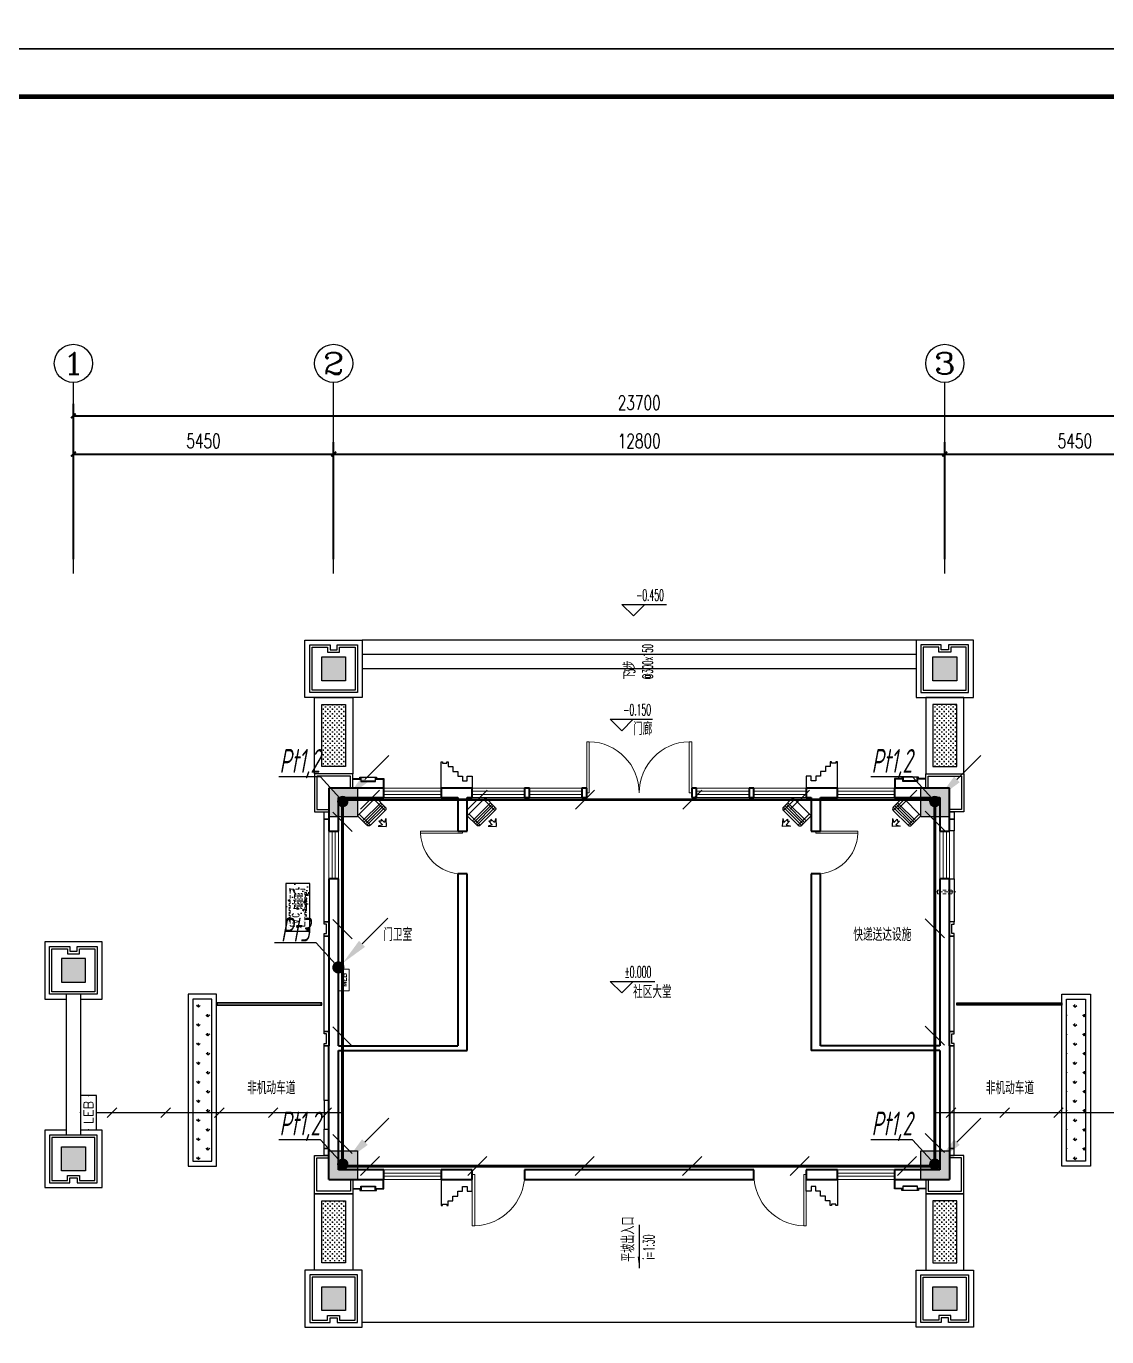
# Model space of a CAD drawing. Extents: x 621174 to 1725648, y -986053 to 860327.
# Drawn here: x 713422 to 736054, y -971042 to -943578 of the extents above; entities that cross this region are included whole.
import ezdxf
from ezdxf.enums import TextEntityAlignment as Align

# ---------------------------------------------------------------- set-up
doc = ezdxf.new("R2010")
doc.units = 0
doc.header["$LTSCALE"] = 1000
doc.header["$MEASUREMENT"] = 0
for name, pattern in [('CENTER2', [1.125, 0.75, -0.125, 0.125, -0.125]), ('DASH', [0.35, 0.25, -0.1]), ('HIDDEN', [0.375, 0.25, -0.125])]:
    doc.linetypes.add(name, pattern=pattern)
doc.layers.get('Defpoints').update_dxf_attribs({"color": 8})
for name, color, linetype in [('0-看线', 8, 'Continuous'), ('A-AC', 8, 'Continuous'), ('A-EQPM-MECH', 8, 'Continuous'), ('AXIS', 8, 'Continuous'), ('AXIS_TEXT', 8, 'Continuous'), ('C-AXIS(轴号)', 8, 'Continuous'), ('C-AXIS-T(字)', 8, 'Continuous'), ('COLUMN', 8, 'Continuous'), ('DIM-照明', 3, 'Continuous'), ('DIM_ELEV', 8, 'Continuous'), ('DIM_SYMB', 8, 'Continuous'), ('EQUIP-照明', 3, 'Continuous'), ('LWIRE', 4, 'Continuous'), ('PUB-HATCH', 8, 'Continuous'), ('PUB_TEXT', 8, 'Continuous'), ('SHTLN', 4, 'Continuous'), ('WIRE-接地', 2, 'Continuous'), ('一体板', 8, 'Continuous'), ('图框', 140, 'Continuous'), ('外包石材', 8, 'Continuous'), ('立面线', 8, 'Continuous'), ('立面线条', 8, 'Continuous'), ('花池', 8, 'Continuous'), ('金属', 8, 'Continuous')]:
    doc.layers.add(name, color=color, linetype=linetype)
for name, color, linetype, lineweight in [('EQUIP-消防', 3, 'Continuous', 18), ('PUB_HATCH', 8, 'Continuous', 9), ('WALL', 8, 'Continuous', 40), ('WINDOW', 8, 'Continuous', 15), ('平面-空调室内机', 8, 'Continuous', 9), ('平面-空调预留孔', 8, 'Continuous', 15)]:
    doc.layers.add(name, color=color, linetype=linetype, lineweight=lineweight)
doc.styles.add('_TCH_AXIS', font='COMPLEX', dxfattribs={"bigfont": 'GBCBIG'})
doc.styles.add('_TCH_DIM', font='SIMPLEX.shx', dxfattribs={"width": 0.7, "bigfont": 'GBCBIG.shx'})
doc.styles.add('_TCH_DIM_T3', font='SIMPLEX', dxfattribs={"width": 0.705882, "bigfont": 'GBCBIG'})
doc.styles.add('_TEL_DIM', font='SIMPLEX', dxfattribs={"width": 0.8, "height": 3.5, "bigfont": 'HZTXT'})
doc.styles.add('COMPLEX', font='COMPLEX')
doc.styles.add('HZTXT', font='gbeitc.shx', dxfattribs={"width": 0.8, "height": 400, "bigfont": 'hztxt.shx'})
doc.styles.get("Standard").update_dxf_attribs({"font": 'gbenor.shx', "bigfont": 'gbcbig.shx'})
doc.dimstyles.new('_TCH_ARCH&&100', dxfattribs={"dimtxt": 297.5, "dimasz": 100, "dimexe": 250, "dimexo": 300, "dimgap": 126.25, "dimtad": 1, "dimdec": 0, "dimzin": 0, "dimdsep": 46, "dimtxsty": '_TCH_DIM_T3', "dimblk": 'ARCHTICK', "dimcen": 0.09, "dimclrt": 7, "dimazin": 2, "dimtfac": 1, "dimtdec": 0, "dimtix": 1, "dimtmove": 2, "dimatfit": 3, "dimfxl": 1, "dimtolj": 1, "dimtzin": 0, "dimarcsym": 0})
pattern_1 = [(360, (1523877.63, 1041852.47), (47.625, 47.625), [23.8125, -71.4375]), (90, (1523889.537, 1041840.56), (-47.625, 47.625), [23.8125, -71.4375])]
pattern_2 = [(90.000001, (195579.98, 2137613.55), (-199.559095, 199.559095), [52.91613, -346.20203]), (45, (195579.98, 2137613.55), (-199.55923, 199.55923), [52.91613, -229.30323]), (135, (195579.98, 2137613.55), (-199.55923, -199.55923), [52.91613, -229.30323])]
pattern_3 = [(360, (1523877.63, 1031452.79), (47.625, 47.625), [23.8125, -71.4375]), (90, (1523889.537, 1031440.885), (-47.625, 47.625), [23.8125, -71.4375])]

# ---------------------------------------------------------------- blocks, each defined once
blk = doc.blocks.new('QER5Y5WE3')
for p, q in [((-194, 188), (-1, 388)), ((72, 389), (-156, 153)), ((292, -73), (-90, 296)), ((321, -43), (-61, 326)), ((360, -17), (-29, 359)), ((389, 14), (0, 389)), ((72, 389), (387, 86)), ((236, 408), (404, 419)), ((326, 383), (236, 408)), ((326, 383), (253, 308)), ((297, 307), (253, 308)), ((299, 264), (297, 307)), ((372, 340), (299, 264)), ((399, 251), (372, 340)), ((399, 251), (404, 419)), ((194, -188), (-194, 188)), ((387, 86), (159, -151)), ((388, 13), (194, -188))]:
    blk.add_line(p, q)
for centre, start, end in [((36, 352), 46.0154, 136.0154), ((351, 49), 316.0154, 46.0154)]:
    blk.add_arc(centre, 51.3, start, end)
blk = doc.blocks.new('dongkong')
at = {"layer": '平面-空调预留孔', "linetype": 'HIDDEN', "ltscale": 0.3}
for p, q in [((-603836, 210821), (-603836, 210511)), ((-603836, 210821), (-603756, 210821)), ((-603796, 210900), (-603796, 210431)), ((-603756, 210821), (-603756, 210511))]:
    blk.add_line(p, q, dxfattribs=at)
blk.add_lwpolyline([(-603756, 210511), (-603836, 210511)], dxfattribs=at)
blk = doc.blocks.new('gsergvr')
at = {"layer": '平面-空调预留孔', "linetype": 'DASH', "ltscale": 0.3}
for p, q in [((34075, 17176), (34075, 17166)), ((34085, 17156), (34438, 17156)), ((34448, 17166), (34448, 17176))]:
    blk.add_line(p, q, dxfattribs=at)
blk.add_lwpolyline([(34729, 17176), (33989, 17176, -0.414214), (33969, 17196), (33969, 17466, -0.414214), (33989, 17486), (34729, 17486, -0.414214), (34749, 17466), (34749, 17196, -0.414214)], format="xyb", close=True, dxfattribs=at)
for points in [[(34679, 17515), (34260, 17515), (34260, 17500), (34679, 17500)], [(34658, 17428), (34343, 17428), (34343, 17399), (34658, 17399)], [(34658, 17362), (34343, 17362), (34343, 17333), (34658, 17333)], [(34658, 17296), (34343, 17296), (34343, 17267), (34658, 17267)]]:
    blk.add_lwpolyline(points, close=True, dxfattribs=at)
for centre, start, end in [((34085, 17166), 180, 270), ((34438, 17166), 270, 0)]:
    blk.add_arc(centre, 10, start, end, dxfattribs=at)
at = {"layer": '平面-空调预留孔', "linetype": 'DASH', "ltscale": 0.3, "style": '_TCH_DIM', "width": 0.705882}
blk.add_text('A.C', height=146.9, dxfattribs=at).set_placement((34028, 17216))
blk = doc.blocks.new('_FZH')
blk.add_lwpolyline([(-0.5, -0.5), (0.5, -0.5), (0.5, 0.5), (-0.5, 0.5)], close=True)
at = {"layer": 'PUB_HATCH'}
blk.add_solid([(-0.5, -0.5), (0.5, -0.5), (-0.5, 0.5), (0.5, 0.5)], dxfattribs=at)
blk = doc.blocks.new('12412341231')
at = {"layer": 'COLUMN'}
for p, xscale, yscale, zscale in [((250, 13450), -500, 500.0000000000001, 500), ((13050, 13450), -500, 500.0000000000001, 500), ((450, 10650), -600, 600, 600), ((450, 10650), -600, 600, 600), ((12850, 10650), -600, 600, 600), ((12850, 10649), -600, 600, 600), ((450, 3050), -600, 600, 600), ((450, 3050), -600, 600, 600), ((12850, 3050), -600, 600, 600), ((12850, 3050), -600, 600, 600), ((18500, 3180), 500, 500, 500), ((250, 250), -500, 500.0000000000001, 500), ((13050, 250), -500, 500.0000000000001, 500)]:
    blk.add_blockref('_FZH', p, dxfattribs=dict(at, xscale=xscale, yscale=yscale, zscale=zscale))
for p, xscale, yscale, zscale, rotation in [((-5200, 7130), 499.9999999999997, 499.9999999999997, 499.9999999999997, 179.9999999999997), ((18500, 7130), -500.0000000000009, 500.0000000000008, 500, 180), ((-5200, 3180), -500.0000000000002, 500.0000000000005, 500, 359.9999999999998)]:
    blk.add_blockref('_FZH', p, dxfattribs=dict(at, xscale=xscale, yscale=yscale, zscale=zscale, rotation=rotation))
blk = doc.blocks.new('_ArchTick')
at = {"color": 0, "linetype": 'ByBlock', "const_width": 0.4}
blk.add_lwpolyline([(-0.5, -0.5), (0.5, 0.5)], dxfattribs=at)
blk = doc.blocks.new('*D17')
at = {"layer": 'AXIS', "color": 0, "lineweight": -2, "transparency": 16777216}
for p, q in [((1661158, 1161028), (1661158, 1164278)), ((1684858, 1161028), (1684858, 1164278)), ((1661158, 1164028), (1684858, 1164028))]:
    blk.add_line(p, q, dxfattribs=at)
at = {"layer": 'Defpoints', "color": 0, "transparency": 16777216}
for p in [(1684858, 1164028), (1661158, 1160728), (1684858, 1160728)]:
    blk.add_point(p, dxfattribs=at)
at = {"layer": 'AXIS', "color": 0, "lineweight": -2, "transparency": 16777216, "xscale": 100, "yscale": 100, "zscale": 100, "rotation": 180}
blk.add_blockref('_ArchTick', (1661158, 1164028), dxfattribs=at)
at = {"layer": 'AXIS', "color": 0, "lineweight": -2, "transparency": 16777216, "xscale": 100, "yscale": 100, "zscale": 100}
blk.add_blockref('_ArchTick', (1684858, 1164028), dxfattribs=at)
at = {"layer": 'AXIS', "color": 7, "transparency": 16777216, "insert": (1673008, 1164303), "char_height": 297.5, "attachment_point": 5, "style": '_TCH_DIM_T3'}
blk.add_mtext('\\A1;23700', dxfattribs=at)
blk = doc.blocks.new('*D16')
at = {"layer": 'AXIS', "color": 0, "lineweight": -2, "transparency": 16777216}
for p, q in [((1679408, 1161028), (1679408, 1163478)), ((1684858, 1161028), (1684858, 1163478)), ((1679408, 1163228), (1684858, 1163228))]:
    blk.add_line(p, q, dxfattribs=at)
at = {"layer": 'Defpoints', "color": 0, "transparency": 16777216}
for p in [(1684858, 1163228), (1679408, 1160728), (1684858, 1160728)]:
    blk.add_point(p, dxfattribs=at)
at = {"layer": 'AXIS', "color": 0, "lineweight": -2, "transparency": 16777216, "xscale": 100, "yscale": 100, "zscale": 100, "rotation": 180}
blk.add_blockref('_ArchTick', (1679408, 1163228), dxfattribs=at)
at = {"layer": 'AXIS', "color": 0, "lineweight": -2, "transparency": 16777216, "xscale": 100, "yscale": 100, "zscale": 100}
blk.add_blockref('_ArchTick', (1684858, 1163228), dxfattribs=at)
at = {"layer": 'AXIS', "color": 7, "transparency": 16777216, "insert": (1682133, 1163503), "char_height": 297.5, "attachment_point": 5, "style": '_TCH_DIM_T3'}
blk.add_mtext('\\A1;5450', dxfattribs=at)
blk = doc.blocks.new('*D15')
at = {"layer": 'AXIS', "color": 0, "lineweight": -2, "transparency": 16777216}
for p, q in [((1666608, 1161028), (1666608, 1163478)), ((1679408, 1161028), (1679408, 1163478)), ((1666608, 1163228), (1679408, 1163228))]:
    blk.add_line(p, q, dxfattribs=at)
at = {"layer": 'Defpoints', "color": 0, "transparency": 16777216}
for p in [(1679408, 1163228), (1666608, 1160728), (1679408, 1160728)]:
    blk.add_point(p, dxfattribs=at)
at = {"layer": 'AXIS', "color": 0, "lineweight": -2, "transparency": 16777216, "xscale": 100, "yscale": 100, "zscale": 100, "rotation": 180}
blk.add_blockref('_ArchTick', (1666608, 1163228), dxfattribs=at)
at = {"layer": 'AXIS', "color": 0, "lineweight": -2, "transparency": 16777216, "xscale": 100, "yscale": 100, "zscale": 100}
blk.add_blockref('_ArchTick', (1679408, 1163228), dxfattribs=at)
at = {"layer": 'AXIS', "color": 7, "transparency": 16777216, "insert": (1673008, 1163503), "char_height": 297.5, "attachment_point": 5, "style": '_TCH_DIM_T3'}
blk.add_mtext('\\A1;12800', dxfattribs=at)
blk = doc.blocks.new('*D14')
at = {"layer": 'AXIS', "color": 0, "lineweight": -2, "transparency": 16777216}
for p, q in [((1661158, 1161028), (1661158, 1163478)), ((1666608, 1161028), (1666608, 1163478)), ((1661158, 1163228), (1666608, 1163228))]:
    blk.add_line(p, q, dxfattribs=at)
at = {"layer": 'Defpoints', "color": 0, "transparency": 16777216}
for p in [(1666608, 1163228), (1661158, 1160728), (1666608, 1160728)]:
    blk.add_point(p, dxfattribs=at)
at = {"layer": 'AXIS', "color": 0, "lineweight": -2, "transparency": 16777216, "xscale": 100, "yscale": 100, "zscale": 100, "rotation": 180}
blk.add_blockref('_ArchTick', (1661158, 1163228), dxfattribs=at)
at = {"layer": 'AXIS', "color": 0, "lineweight": -2, "transparency": 16777216, "xscale": 100, "yscale": 100, "zscale": 100}
blk.add_blockref('_ArchTick', (1666608, 1163228), dxfattribs=at)
at = {"layer": 'AXIS', "color": 7, "transparency": 16777216, "insert": (1663883, 1163503), "char_height": 297.5, "attachment_point": 5, "style": '_TCH_DIM_T3'}
blk.add_mtext('\\A1;5450', dxfattribs=at)
blk = doc.blocks.new('$WINLIB2D$00000001')
at = {"color": 0}
for points in [[(-0.5, 0.5), (-0.5, -0.5)], [(-0.5, 0.5), (0.5, 0.5)], [(0.5, -0.5), (0.5, 0.5)], [(0.5, 0.167), (-0.5, 0.167)], [(0.5, -0.167), (-0.5, -0.167)], [(-0.5, -0.5), (0.5, -0.5)]]:
    blk.add_lwpolyline(points, dxfattribs=at)
blk = doc.blocks.new('$DorLib2D$00000001')
for p, q in [((0.45, 0.975), (0.5, 0.975)), ((0.45, 0), (0.45, 0.975)), ((0.5, 0), (0.5, 0.975)), ((0.5, 0), (0.45, 0))]:
    blk.add_line(p, q)
at = {"lineweight": 13}
blk.add_arc((0.475, 0), 0.975, 91.4693, 180, dxfattribs=at)
blk = doc.blocks.new('$DorLib2D$00000002')
for p, q in [((-0.5, 0), (-0.5, 0.4875)), ((-0.475, 0.4875), (-0.5, 0.4875)), ((-0.475, 0), (-0.475, 0.4875)), ((0.475, 0), (0.475, 0.4875)), ((0.475, 0.4875), (0.5, 0.4875)), ((0.5, 0), (0.5, 0.4875)), ((-0.5, 0), (-0.475, 0)), ((0.5, 0), (0.475, 0))]:
    blk.add_line(p, q)
at = {"lineweight": 13}
for centre, start, end in [((-0.4875, 0), 0, 88.53072), ((0.4875, 0), 91.46928, 180)]:
    blk.add_arc(centre, 0.4875, start, end, dxfattribs=at)
blk = doc.blocks.new('_AXISO')
blk.add_circle((0, 0), 0.5)
at = {"layer": 'AXIS_TEXT', "style": 'COMPLEX', "width": 1.041667}
blk.add_attdef('A', text='', height=0.56, dxfattribs=at).set_placement((-0.25, -0.28), (0.25, -0.28), align=Align.FIT)
blk = doc.blocks.new('$TelecSys$00000078')
for p, q in [((1.15, 1.15), (0.55, 0.55)), ((0.104, 0.104), (0.104, 0.104)), ((-0.104, -0.104), (-0.104, -0.104))]:
    blk.add_line(p, q)
at = {"const_width": 0.142}
blk.add_lwpolyline([(-0.071, 0, 1), (0.071, 0, 1)], format="xyb", close=True, dxfattribs=at)
blk.add_solid([(0.62, 0.48), (0.48, 0.62), (0.1, 0.1)])
at = {"width": 0.8, "flags": 9}
blk.add_attdef('A', (0, 0), '', height=0.00002, dxfattribs=at)
blk = doc.blocks.new('$TelecSys$00000008')
blk.add_line((0.4, 0.4), (-0.4, -0.4))
blk = doc.blocks.new('$equip$00002389')
for p, q in [((-0.65, 0.65), (-0.65, 0)), ((0.65, 0.65), (-0.65, 0.65)), ((-0.65, 0), (0.65, 0)), ((0.65, 0), (0.65, 0.65))]:
    blk.add_line(p, q)
at = {"const_width": 0.05}
blk.add_lwpolyline([(-0.65, 0.65), (0.65, 0.65), (0.65, 0), (-0.65, 0), (-0.65, 0.65), (0.65, 0.65)], dxfattribs=at)
for p in [(-0.65, 0.325), (0, 0.65), (0, 0), (0.65, 0.325)]:
    blk.add_point(p)
at = {"color": 7, "style": '_TEL_DIM'}
blk.add_attdef('$TEXT$', text='', height=0.3, dxfattribs=at).set_placement((0.006, 0.343), align=Align.MIDDLE_CENTER)
at = {"color": 7, "style": '_TEL_DIM', "flags": 1}
blk.add_attdef('A', text='', height=0.00002, dxfattribs=at).set_placement((0, 0), align=Align.MIDDLE_CENTER)
blk = doc.blocks.new('$equip$00002534')
for p, q in [((-0.72, 0.66), (-0.72, 0)), ((0.72, 0.66), (-0.72, 0.66)), ((0.72, 0), (0.72, 0.66)), ((-0.72, 0), (0.72, 0))]:
    blk.add_line(p, q)
blk.add_lwpolyline([(-0.72, 0.66), (-0.72, 0), (0.72, 0), (0.72, 0.66), (-0.72, 0.66), (-0.72, 0)])
for p in [(0, 0.66), (-0.72, 0.33), (0, 0), (0.72, 0.33)]:
    blk.add_point(p)
at = {"color": 7, "style": '_TEL_DIM'}
blk.add_attdef('$TEXT$', text='', height=0.4, dxfattribs=at).set_placement((0, 0.33), align=Align.MIDDLE_CENTER)
at = {"color": 7, "style": '_TEL_DIM', "flags": 1}
blk.add_attdef('A', text='', height=0.00002, dxfattribs=at).set_placement((0, 0), align=Align.MIDDLE_CENTER)
blk = doc.blocks.new('SDFGSDFHJJ')
at = {"layer": 'A-EQPM-MECH'}
h = blk.add_hatch(dxfattribs=at)
h.set_pattern_fill('混凝土', color=8, scale=50)
h.set_pattern_definition([(50, (0, 0), (358.63009, -31.376067), [37.5, -412.5]), (355, (0, 0), (-69.37567, 376.09607), [30, -330]), (100.4514, (29.9, -2.6), (289.25469, 344.71977), [31.870095, -350.571056]), (46.1842, (0, 100), (533.62052, -82.75951), [56.25, -618.75]), (96.6356, (44.47, 93.1), (467.33135, 487.05894), [47.80514, -525.8565]), (351.1842, (0, 100), (467.33097, 487.0593), [45, -495]), (21, (50, 75), (298.453526, -201.309445), [37.5, -412.5]), (326, (50, 75), (121.657666, 362.57502), [30, -330]), (71.4514, (74.87, 58.22), (420.111314, 161.26525), [31.870095, -350.571056]), (37.5, (0, 0), (6.079928, 166.446927), [0, -326, 0, -335, 0, -331.25]), (7.5, (0, 0), (131.534769, 197.205856), [0, -191, 0, -318.5, 0, -126.25]), (327.5, (-111.5, 0), (266.911218, -11.277436), [0, -125, 0, -390, 0, -517.5]), (317.5, (-161.5, 0), (291.593085, 50.05249), [0, -162.5, 0, -259, 0, -367.5])])
h.paths.add_polyline_path([(1666108, 1154228.2), (1665608, 1154228.2), (1665608, 1153228.2), (1666108, 1153228.2)])
at = {"layer": 'DIM_SYMB'}
blk.add_hatch(color=8, dxfattribs=at).paths.add_polyline_path([(1673008, 1146171.3), (1673008, 1146411.3), (1672976, 1146411.3)])
at = {"layer": '花池'}
h = blk.add_hatch(dxfattribs=at)
h.set_pattern_fill('CROSS', color=8, scale=30)
h.set_pattern_definition(pattern_3)
h.paths.add_polyline_path([(1666358, 1157978.6), (1666858, 1157978.6), (1666858, 1156678.6), (1666358, 1156678.6)])
h = blk.add_hatch(dxfattribs=at)
h.set_pattern_fill('CROSS', color=8, scale=30)
h.set_pattern_definition(pattern_3)
h.paths.add_polyline_path([(1679658, 1157978.6), (1679158, 1157978.6), (1679158, 1156678.6), (1679658, 1156678.6)])
h = blk.add_hatch(dxfattribs=at)
h.set_pattern_fill('CROSS', color=8, scale=30)
h.set_pattern_definition(pattern_1)
h.paths.add_polyline_path([(1666358, 1147578.9), (1666858, 1147578.9), (1666858, 1146278.9), (1666358, 1146278.9)])
h = blk.add_hatch(dxfattribs=at)
h.set_pattern_fill('CROSS', color=8, scale=30)
h.set_pattern_definition(pattern_1)
h.paths.add_polyline_path([(1679658, 1147578.9), (1679158, 1147578.9), (1679158, 1146278.9), (1679658, 1146278.9)])
at = {"layer": '金属'}
h = blk.add_hatch(dxfattribs=at)
h.set_pattern_fill('GRASS', color=8, scale=100)
h.set_pattern_definition(pattern_2)
h.paths.add_polyline_path([(1663658, 1151808.7), (1663658, 1148408.9), (1664058, 1148408.9), (1664058, 1151808.7)])
h = blk.add_hatch(dxfattribs=at)
h.set_pattern_fill('GRASS', color=8, scale=100)
h.set_pattern_definition(pattern_2)
h.paths.add_polyline_path([(1682358, 1151808.7), (1682358, 1148408.9), (1681958, 1148408.9), (1681958, 1151808.7)])
at = {"layer": '0-看线', "color": 8}
for points in [[(1661008, 1151908.4), (1661008, 1148958.8)], [(1661308, 1151908.4), (1661308, 1148958.8)]]:
    blk.add_lwpolyline(points, dxfattribs=at)
at = {"layer": 'A-EQPM-MECH', "color": 8}
for p, q in [((1678808, 1159328.6), (1667208, 1159328.6)), ((1678808, 1159028.6), (1667208, 1159028.6)), ((1678808, 1158728.6), (1667208, 1158728.6)), ((1678808, 1145029.2), (1667208, 1145029.2))]:
    blk.add_line(p, q, dxfattribs=at)
blk.add_lwpolyline([(1666108, 1154228.2), (1665608, 1154228.2), (1665608, 1153228.2), (1666108, 1153228.2)], close=True, dxfattribs=at)
at = {"layer": 'C-AXIS(轴号)', "color": 8}
for p, q in [((1661158, 1160728.4), (1661158, 1164728.4)), ((1666608, 1160728.4), (1666608, 1164728.4)), ((1679408, 1160728.4), (1679408, 1164728.4))]:
    blk.add_line(p, q, dxfattribs=at)
at = {"layer": 'DIM_ELEV', "color": 8}
for p, q in [((1672886.6, 1159834.9), (1672646.6, 1160074.9)), ((1672646.6, 1160074.9), (1673581.8, 1160074.9)), ((1672886.6, 1159834.9), (1673126.6, 1160074.9)), ((1672642.1, 1157430.9), (1672402.1, 1157670.9)), ((1672402.1, 1157670.9), (1673289.9, 1157670.9)), ((1672642.1, 1157430.9), (1672882.1, 1157670.9)), ((1672642.1, 1151936), (1672402.1, 1152176)), ((1672402.1, 1152176), (1673337.4, 1152176)), ((1672642.1, 1151936), (1672882.1, 1152176))]:
    blk.add_line(p, q, dxfattribs=at)
at = {"layer": 'DIM_SYMB', "color": 8}
blk.add_lwpolyline([(1673008, 1158508.3, 0, 0, 0), (1673008, 1159028.6, 80, 0, 0), (1673008, 1159328.6, 0, 0, 0)], format="xyseb", dxfattribs=at)
blk.add_lwpolyline([(1673008, 1147079.5), (1673008, 1146171.3)], dxfattribs=at)
at = {"layer": 'PUB-HATCH', "color": 8}
for points in [[(1679608, 1154328.2), (1679608, 1155329.3)], [(1666408, 1149678.8), (1666408, 1149078.8)]]:
    blk.add_lwpolyline(points, dxfattribs=at)
at = {"layer": 'WALL', "color": 8}
for p, q in [((1667658, 1156228.4), (1666508, 1156228.4)), ((1666508, 1156228.4), (1666508, 1155328.2)), ((1667658, 1156028.4), (1667658, 1156228.4)), ((1669308, 1156228.4), (1668858, 1156228.4)), ((1668858, 1156228.4), (1668858, 1156028.4)), ((1669508, 1156228.4), (1669308, 1156228.4)), ((1669508, 1156028.4), (1669508, 1156228.4)), ((1670708, 1156228.4), (1670608, 1156228.4)), ((1670608, 1156228.4), (1670608, 1156028.4)), ((1670708, 1156028.4), (1670708, 1156228.4)), ((1671908, 1156228.4), (1671808, 1156228.4)), ((1671808, 1156228.4), (1671808, 1156028.4)), ((1671908, 1156028.4), (1671908, 1156228.4)), ((1674208, 1156228.4), (1674108, 1156228.4)), ((1674108, 1156228.4), (1674108, 1156028.4)), ((1674208, 1156028.4), (1674208, 1156228.4)), ((1675408, 1156228.4), (1675308, 1156228.4)), ((1675308, 1156228.4), (1675308, 1156028.4)), ((1675408, 1156028.4), (1675408, 1156228.4)), ((1676708, 1156228.4), (1676508, 1156228.4)), ((1676508, 1156228.4), (1676508, 1156028.4)), ((1677158, 1156228.4), (1676708, 1156228.4)), ((1677158, 1156028.4), (1677158, 1156228.4)), ((1679508, 1156228.4), (1678358, 1156228.4)), ((1678358, 1156228.4), (1678358, 1156028.4)), ((1679508, 1155328.2), (1679508, 1156228.4)), ((1666708, 1156028.4), (1667658, 1156028.4)), ((1666708, 1155328.2), (1666708, 1156028.4)), ((1668858, 1156028.4), (1669208, 1156028.4)), ((1669208, 1156028.4), (1669208, 1155328.4)), ((1669408, 1156028.4), (1669508, 1156028.4)), ((1669408, 1155328.4), (1669408, 1156028.4)), ((1670608, 1156028.4), (1670708, 1156028.4)), ((1671808, 1156028.4), (1671908, 1156028.4)), ((1674108, 1156028.4), (1674208, 1156028.4)), ((1675308, 1156028.4), (1675408, 1156028.4)), ((1676508, 1156028.4), (1676608, 1156028.4)), ((1676608, 1156028.4), (1676608, 1155328.4)), ((1676808, 1155328.4), (1676808, 1156028.4)), ((1676808, 1156028.4), (1677158, 1156028.4)), ((1678358, 1156028.4), (1679308, 1156028.4)), ((1679308, 1156028.4), (1679308, 1155328.2)), ((1666508, 1155328.2), (1666708, 1155328.2)), ((1669208, 1155328.4), (1669408, 1155328.4)), ((1676608, 1155328.4), (1676808, 1155328.4)), ((1679308, 1155328.2), (1679508, 1155328.2)), ((1666708, 1154328.2), (1666508, 1154328.2)), ((1666508, 1154328.2), (1666508, 1150828.8)), ((1666708, 1150828.8), (1666708, 1154328.2)), ((1669408, 1154428.4), (1669208, 1154428.4)), ((1669208, 1154428.4), (1669208, 1150828.8)), ((1669408, 1150728.8), (1669408, 1154428.4)), ((1676808, 1154428.4), (1676608, 1154428.4)), ((1676608, 1154428.4), (1676608, 1150728.8)), ((1676808, 1150828.8), (1676808, 1154428.4)), ((1679508, 1154328.2), (1679308, 1154328.2)), ((1679308, 1154328.2), (1679308, 1150828.8)), ((1679508, 1150828.8), (1679508, 1154328.2)), ((1666508, 1148028.8), (1666508, 1150828.8)), ((1666708, 1150828.8), (1669208, 1150828.8)), ((1666708, 1150728.8), (1669408, 1150728.8)), ((1666708, 1148228.8), (1666708, 1150728.8)), ((1679308, 1150728.8), (1676608, 1150728.8)), ((1679308, 1150828.8), (1676808, 1150828.8)), ((1679308, 1150728.8), (1679308, 1148228.8)), ((1679508, 1150828.8), (1679508, 1148028.8)), ((1666508, 1148028.8), (1667658, 1148028.8)), ((1667658, 1148228.8), (1666708, 1148228.8)), ((1667658, 1148028.8), (1667658, 1148228.8)), ((1669508, 1148228.8), (1668858, 1148228.8)), ((1668858, 1148228.8), (1668858, 1148028.8)), ((1668858, 1148028.8), (1669508, 1148028.8)), ((1669508, 1148028.8), (1669508, 1148228.8)), ((1675408, 1148228.8), (1670608, 1148228.8)), ((1670608, 1148228.8), (1670608, 1148028.8)), ((1670608, 1148028.8), (1675408, 1148028.8)), ((1675408, 1148028.8), (1675408, 1148228.8)), ((1677158, 1148228.8), (1676508, 1148228.8)), ((1676508, 1148228.8), (1676508, 1148028.8)), ((1676508, 1148028.8), (1677158, 1148028.8)), ((1677158, 1148028.8), (1677158, 1148228.8)), ((1679308, 1148228.8), (1678358, 1148228.8)), ((1678358, 1148228.8), (1678358, 1148028.8)), ((1678358, 1148028.8), (1679508, 1148028.8))]:
    blk.add_line(p, q, dxfattribs=at)
at = {"layer": '一体板', "color": 8}
for points in [[(1666508, 1153428.7), (1666408, 1153428.7), (1666408, 1155578.7), (1666508, 1155578.7)], [(1679508, 1155578.7), (1679608, 1155578.7), (1679608, 1155329.3), (1679508, 1155329.3)], [(1679508, 1154328.2), (1679608, 1154328.2), (1679608, 1153428.7), (1679508, 1153428.7)], [(1666508, 1151128.9), (1666408, 1151128.9), (1666408, 1153128.7), (1666508, 1153128.7)], [(1679508, 1151128.9), (1679608, 1151128.9), (1679608, 1153128.7), (1679508, 1153128.7)], [(1666508, 1149678.8), (1666408, 1149678.8), (1666408, 1150828.9), (1666508, 1150828.9)], [(1679508, 1148678.9), (1679608, 1148678.9), (1679608, 1150828.9), (1679508, 1150828.9)], [(1666508, 1148678.9), (1666408, 1148678.9), (1666408, 1149078.8), (1666508, 1149078.8)]]:
    blk.add_lwpolyline(points, dxfattribs=at)
at = {"layer": '外包石材', "color": 8}
for points in [[(1666108, 1158228.7), (1666108, 1159228.7), (1666533, 1159228.7), (1666533, 1159128.7), (1666683, 1159128.7), (1666683, 1159228.7), (1667108, 1159228.7), (1667108, 1158228.7)], [(1679908, 1158228.7), (1679908, 1159228.7), (1679483, 1159228.7), (1679483, 1159128.7), (1679333, 1159128.7), (1679333, 1159228.7), (1678908, 1159228.7), (1678908, 1158228.7)], [(1666158, 1158278.7), (1666158, 1159178.7), (1666483, 1159178.7), (1666483, 1159078.7), (1666733, 1159078.7), (1666733, 1159178.7), (1667058, 1159178.7), (1667058, 1158278.7)], [(1679858, 1158278.7), (1679858, 1159178.7), (1679533, 1159178.7), (1679533, 1159078.7), (1679283, 1159078.7), (1679283, 1159178.7), (1678958, 1159178.7), (1678958, 1158278.7)], [(1660658, 1151908.4), (1660658, 1152908.4), (1661083, 1152908.4), (1661083, 1152808.4), (1661233, 1152808.4), (1661233, 1152908.4), (1661658, 1152908.4), (1661658, 1151908.4)], [(1660708, 1151958.4), (1660708, 1152858.4), (1661033, 1152858.4), (1661033, 1152758.4), (1661283, 1152758.4), (1661283, 1152858.4), (1661608, 1152858.4), (1661608, 1151958.4)], [(1660658, 1148958.8), (1660658, 1147958.8), (1661083, 1147958.8), (1661083, 1148058.8), (1661233, 1148058.8), (1661233, 1147958.8), (1661658, 1147958.8), (1661658, 1148958.8)], [(1660708, 1148908.8), (1660708, 1148008.8), (1661033, 1148008.8), (1661033, 1148108.8), (1661283, 1148108.8), (1661283, 1148008.8), (1661608, 1148008.8), (1661608, 1148908.8)], [(1666108, 1146028.9), (1666108, 1145028.9), (1666533, 1145028.9), (1666533, 1145128.9), (1666683, 1145128.9), (1666683, 1145028.9), (1667108, 1145028.9), (1667108, 1146028.9)], [(1666158, 1145978.9), (1666158, 1145078.9), (1666483, 1145078.9), (1666483, 1145178.9), (1666733, 1145178.9), (1666733, 1145078.9), (1667058, 1145078.9), (1667058, 1145978.9)], [(1679908, 1146028.9), (1679908, 1145028.9), (1679483, 1145028.9), (1679483, 1145128.9), (1679333, 1145128.9), (1679333, 1145028.9), (1678908, 1145028.9), (1678908, 1146028.9)], [(1679858, 1145978.9), (1679858, 1145078.9), (1679533, 1145078.9), (1679533, 1145178.9), (1679283, 1145178.9), (1679283, 1145078.9), (1678958, 1145078.9), (1678958, 1145978.9)]]:
    blk.add_lwpolyline(points, close=True, dxfattribs=at)
for points in [[(1667008, 1156228.7), (1667008, 1156528.7), (1666208, 1156528.7), (1666208, 1155728.7), (1666508, 1155728.7)], [(1679008, 1156228.7), (1679008, 1156528.7), (1679808, 1156528.7), (1679808, 1155728.7), (1679508, 1155728.7)], [(1666958, 1156228.7), (1666958, 1156478.7), (1666258, 1156478.7), (1666258, 1155778.7), (1666508, 1155778.7)], [(1679058, 1156228.7), (1679058, 1156478.7), (1679758, 1156478.7), (1679758, 1155778.7), (1679508, 1155778.7)], [(1667008, 1148028.9), (1667008, 1147728.9), (1666208, 1147728.9), (1666208, 1148528.9), (1666508, 1148528.9)], [(1679008, 1148028.9), (1679008, 1147728.9), (1679808, 1147728.9), (1679808, 1148528.9), (1679508, 1148528.9)], [(1666958, 1148028.9), (1666958, 1147778.9), (1666258, 1147778.9), (1666258, 1148478.9), (1666508, 1148478.9)], [(1679058, 1148028.9), (1679058, 1147778.9), (1679758, 1147778.9), (1679758, 1148478.9), (1679508, 1148478.9)]]:
    blk.add_lwpolyline(points, dxfattribs=at)
at = {"layer": '立面线', "color": 8}
for points in [[(1667208, 1158128.6), (1666008, 1158128.6), (1666008, 1159328.6), (1667208, 1159328.6)], [(1680008, 1159328.6), (1678808, 1159328.6), (1678808, 1158128.6), (1680008, 1158128.6)], [(1667208, 1146128.9), (1666008, 1146128.9), (1666008, 1144928.9), (1667208, 1144928.9)], [(1680008, 1144928.9), (1678808, 1144928.9), (1678808, 1146128.9), (1680008, 1146128.9)]]:
    blk.add_lwpolyline(points, close=True, dxfattribs=at)
for points in [[(1661308, 1151808.4), (1661758, 1151808.4), (1661758, 1153008.4), (1660558, 1153008.4), (1660558, 1151808.4), (1661008, 1151808.4)], [(1661008, 1149058.8), (1660558, 1149058.8), (1660558, 1147858.8), (1661758, 1147858.8), (1661758, 1149058.8), (1661308, 1149058.8)]]:
    blk.add_lwpolyline(points, dxfattribs=at)
at = {"layer": '立面线条', "color": 8}
for points in [[(1666408, 1155728.7), (1666508, 1155728.7), (1666508, 1155578.7), (1666408, 1155578.7)], [(1679508, 1155728.7), (1679608, 1155728.7), (1679608, 1155578.7), (1679508, 1155578.7)], [(1666508, 1153128.7), (1666408, 1153128.7), (1666408, 1153178.7), (1666458, 1153178.7), (1666458, 1153378.7), (1666408, 1153378.7), (1666408, 1153428.7), (1666508, 1153428.7)], [(1679508, 1153128.7), (1679608, 1153128.7), (1679608, 1153178.7), (1679558, 1153178.7), (1679558, 1153378.7), (1679608, 1153378.7), (1679608, 1153428.7), (1679508, 1153428.7)], [(1666508, 1150828.9), (1666408, 1150828.9), (1666408, 1150878.9), (1666458, 1150878.9), (1666458, 1151078.9), (1666408, 1151078.9), (1666408, 1151128.9), (1666508, 1151128.9)], [(1679508, 1150828.9), (1679608, 1150828.9), (1679608, 1150878.9), (1679558, 1150878.9), (1679558, 1151078.9), (1679608, 1151078.9), (1679608, 1151128.9), (1679508, 1151128.9)], [(1666408, 1148678.9), (1666508, 1148678.9), (1666508, 1148528.9), (1666408, 1148528.9)], [(1679608, 1148678.9), (1679508, 1148678.9), (1679508, 1148528.9), (1679608, 1148528.9)]]:
    blk.add_lwpolyline(points, close=True, dxfattribs=at)
at = {"layer": '花池', "color": 8}
for points in [[(1666208, 1158128.6), (1667008, 1158128.6), (1667008, 1156528.6), (1666208, 1156528.6)], [(1679808, 1158128.6), (1679008, 1158128.6), (1679008, 1156528.6), (1679808, 1156528.6)], [(1666358, 1157978.6), (1666858, 1157978.6), (1666858, 1156678.6), (1666358, 1156678.6)], [(1679658, 1157978.6), (1679158, 1157978.6), (1679158, 1156678.6), (1679658, 1156678.6)], [(1666208, 1147728.9), (1667008, 1147728.9), (1667008, 1146128.9), (1666208, 1146128.9)], [(1679808, 1147728.9), (1679008, 1147728.9), (1679008, 1146128.9), (1679808, 1146128.9)], [(1666358, 1147578.9), (1666858, 1147578.9), (1666858, 1146278.9), (1666358, 1146278.9)], [(1679658, 1147578.9), (1679158, 1147578.9), (1679158, 1146278.9), (1679658, 1146278.9)]]:
    blk.add_lwpolyline(points, close=True, dxfattribs=at)
at = {"layer": '金属', "color": 8}
for p, q in [((1667158, 1156428.7), (1667158, 1156458.7)), ((1667158, 1156458.7), (1667508, 1156458.7)), ((1667188, 1156378.7), (1667188, 1156458.7)), ((1667188, 1156378.7), (1667478, 1156378.7)), ((1667478, 1156458.7), (1667478, 1156378.7)), ((1667508, 1156458.7), (1667508, 1156428.7)), ((1667508, 1156428.7), (1667658, 1156428.7)), ((1667658, 1156428.7), (1667658, 1156228.7)), ((1678508, 1156428.7), (1678358, 1156428.7)), ((1678358, 1156428.7), (1678358, 1156228.7)), ((1678858, 1156458.7), (1678508, 1156458.7)), ((1678508, 1156458.7), (1678508, 1156428.7)), ((1678538, 1156458.7), (1678538, 1156378.7)), ((1678828, 1156378.7), (1678538, 1156378.7)), ((1678828, 1156378.7), (1678828, 1156458.7)), ((1678858, 1156428.7), (1678858, 1156458.7)), ((1667658, 1147828.9), (1667658, 1148028.9)), ((1678358, 1147828.9), (1678358, 1148028.9)), ((1667158, 1147828.9), (1667158, 1147798.9)), ((1667158, 1147798.9), (1667508, 1147798.9)), ((1667188, 1147878.9), (1667188, 1147798.9)), ((1667188, 1147878.9), (1667478, 1147878.9)), ((1667478, 1147798.9), (1667478, 1147878.9)), ((1667508, 1147798.9), (1667508, 1147828.9)), ((1667508, 1147828.9), (1667658, 1147828.9)), ((1678508, 1147828.9), (1678358, 1147828.9)), ((1678508, 1147798.9), (1678508, 1147828.9)), ((1678858, 1147798.9), (1678508, 1147798.9)), ((1678828, 1147878.9), (1678538, 1147878.9)), ((1678538, 1147798.9), (1678538, 1147878.9)), ((1678828, 1147878.9), (1678828, 1147798.9)), ((1678858, 1147828.9), (1678858, 1147798.9))]:
    blk.add_line(p, q, dxfattribs=at)
for points in [[(1668858, 1156228.7), (1668858, 1156778.7), (1668888, 1156778.7), (1668888, 1156748.7), (1668978, 1156748.7), (1668978, 1156778.7), (1669008, 1156778.7), (1669008, 1156678.7), (1669108, 1156678.7), (1669108, 1156578.7), (1669208, 1156578.7), (1669208, 1156478.7), (1669308, 1156478.7), (1669308, 1156378.7), (1669408, 1156378.7), (1669408, 1156478.7), (1669508, 1156478.7), (1669508, 1156228.7)], [(1677158, 1156228.7), (1677158, 1156778.7), (1677128, 1156778.7), (1677128, 1156748.7), (1677038, 1156748.7), (1677038, 1156778.7), (1677008, 1156778.7), (1677008, 1156678.7), (1676908, 1156678.7), (1676908, 1156578.7), (1676808, 1156578.7), (1676808, 1156478.7), (1676708, 1156478.7), (1676708, 1156378.7), (1676608, 1156378.7), (1676608, 1156478.7), (1676508, 1156478.7), (1676508, 1156228.7)], [(1667008, 1156428.7), (1667158, 1156428.7)], [(1667008, 1156418.7), (1667178, 1156418.7), (1667178, 1156368.7), (1667488, 1156368.7), (1667488, 1156418.7), (1667648, 1156418.7), (1667648, 1156228.7)], [(1679008, 1156418.7), (1678838, 1156418.7), (1678838, 1156368.7), (1678528, 1156368.7), (1678528, 1156418.7), (1678368, 1156418.7), (1678368, 1156228.7)], [(1679008, 1156428.7), (1678858, 1156428.7)], [(1667008, 1147838.9), (1667178, 1147838.9), (1667178, 1147888.9), (1667488, 1147888.9), (1667488, 1147838.9), (1667648, 1147838.9), (1667648, 1148028.9)], [(1668858, 1148028.8), (1668858, 1147478.8), (1668888, 1147478.8), (1668888, 1147508.8), (1668978, 1147508.8), (1668978, 1147478.8), (1669008, 1147478.8), (1669008, 1147578.8), (1669108, 1147578.8), (1669108, 1147678.8), (1669208, 1147678.8), (1669208, 1147778.8), (1669308, 1147778.8), (1669308, 1147878.8), (1669408, 1147878.8), (1669408, 1147778.8), (1669508, 1147778.8), (1669508, 1148028.8)], [(1677158, 1148028.8), (1677158, 1147478.8), (1677128, 1147478.8), (1677128, 1147508.8), (1677038, 1147508.8), (1677038, 1147478.8), (1677008, 1147478.8), (1677008, 1147578.8), (1676908, 1147578.8), (1676908, 1147678.8), (1676808, 1147678.8), (1676808, 1147778.8), (1676708, 1147778.8), (1676708, 1147878.8), (1676608, 1147878.8), (1676608, 1147778.8), (1676508, 1147778.8), (1676508, 1148028.8)], [(1679008, 1147838.9), (1678838, 1147838.9), (1678838, 1147888.9), (1678528, 1147888.9), (1678528, 1147838.9), (1678368, 1147838.9), (1678368, 1148028.9)], [(1667008, 1147828.9), (1667158, 1147828.9)], [(1679008, 1147828.9), (1678858, 1147828.9)]]:
    blk.add_lwpolyline(points, dxfattribs=at)
for points in [[(1663558, 1151908.7), (1663558, 1148308.9), (1664158, 1148308.9), (1664158, 1151908.7)], [(1682458, 1151908.7), (1682458, 1148308.9), (1681858, 1148308.9), (1681858, 1151908.7)], [(1663658, 1151808.7), (1663658, 1148408.9), (1664058, 1148408.9), (1664058, 1151808.7)], [(1666358, 1151728.7), (1664158, 1151728.7), (1664158, 1151678.7), (1666358, 1151678.7)], [(1666348, 1151718.7), (1664168, 1151718.7), (1664168, 1151688.7), (1666348, 1151688.7)], [(1679658, 1151728.7), (1681858, 1151728.7), (1681858, 1151678.7), (1679658, 1151678.7)], [(1679668, 1151718.7), (1681848, 1151718.7), (1681848, 1151688.7), (1679668, 1151688.7)], [(1682358, 1151808.7), (1682358, 1148408.9), (1681958, 1148408.9), (1681958, 1151808.7)]]:
    blk.add_lwpolyline(points, close=True, dxfattribs=at)
at = {"layer": 'A-AC', "color": 8, "linetype": 'ByBlock', "xscale": -1, "rotation": 181.0153936611568}
for p in [(1667298.9, 1155837.5), (1669598.9, 1155837.5)]:
    blk.add_blockref('QER5Y5WE3', p, dxfattribs=at)
at = {"layer": 'A-AC', "color": 8, "linetype": 'ByBlock', "rotation": 178.9846063388432}
for p in [(1676417.1, 1155837.5), (1678717.1, 1155837.5)]:
    blk.add_blockref('QER5Y5WE3', p, dxfattribs=at)
at = {"layer": 'C-AXIS(轴号)', "color": 8}
ref = blk.add_blockref('_AXISO', (1661158, 1165128.4), dxfattribs=dict(at, xscale=800, yscale=800, zscale=800))
ref.add_attrib('A', '1', dxfattribs={"layer": 'C-AXIS-T(字)', "height": 452.5, "style": '_TCH_AXIS', "width": 2.333333}).set_placement((1660931.7, 1164902.1), (1661384.3, 1164902.1), align=Align.FIT)
ref = blk.add_blockref('_AXISO', (1666608, 1165128.4), dxfattribs=dict(at, xscale=800, yscale=800, zscale=800))
ref.add_attrib('A', '2', dxfattribs={"layer": 'C-AXIS-T(字)', "height": 452.5, "style": '_TCH_AXIS', "width": 1.5}).set_placement((1666381.7, 1164902.1), (1666834.3, 1164902.1), align=Align.FIT)
ref = blk.add_blockref('_AXISO', (1679408, 1165128.4), dxfattribs=dict(at, xscale=800, yscale=800, zscale=800))
ref.add_attrib('A', '3', dxfattribs={"layer": 'C-AXIS-T(字)', "height": 452.5, "style": '_TCH_AXIS', "width": 1.5}).set_placement((1679181.7, 1164902.1), (1679634.3, 1164902.1), align=Align.FIT)
at = {"layer": 'WALL', "color": 8}
blk.add_blockref('12412341231', (1666358, 1145278.9), dxfattribs=at)
at = {"layer": 'WINDOW', "color": 8}
for name, p, xscale, yscale, zscale, rotation in [('$DorLib2D$00000002', (1673008, 1156128.4), -2200, 2200, -2200, 359.9999999999982), ('$WINLIB2D$00000001', (1670058, 1156128.4), 1100, -200, 1100, 359.9999999999982), ('$WINLIB2D$00000001', (1671258, 1156128.4), 1100, -200, 1100, 359.9999999999982), ('$WINLIB2D$00000001', (1674758, 1156128.4), 1100, -200, 1100, 359.9999999999982), ('$WINLIB2D$00000001', (1675958, 1156128.4), 1100, -200, 1100, 359.9999999999982), ('$WINLIB2D$00000001', (1677758, 1156128.4), -1200, -200, -1200, 359.9999999999952), ('$WINLIB2D$00000001', (1666608, 1154828.2), -1000, -200, -1000, 90), ('$DorLib2D$00000001', (1669308, 1154878.4), -900, -900, -900, 270.0000000000049), ('$DorLib2D$00000001', (1676708, 1154878.4), -900, 900, -900, 270), ('$WINLIB2D$00000001', (1679408, 1154828.2), 1000, -200, 1000, 270), ('$WINLIB2D$00000001', (1668258, 1148128.8), 1200, -200, 1200, 179.9999999999989), ('$DorLib2D$00000001', (1670058, 1148128.8), 1100, 1100, 1100, 179.9999999999989), ('$DorLib2D$00000001', (1675958, 1148128.8), -1100, 1100, -1100, 179.9999999999989), ('$WINLIB2D$00000001', (1677758, 1148128.8), -1200, -200, -1200, 179.9999999999989)]:
    blk.add_blockref(name, p, dxfattribs=dict(at, xscale=xscale, yscale=yscale, zscale=zscale, rotation=rotation))
at = {"layer": 'WINDOW', "color": 8, "xscale": 1200, "yscale": -200, "zscale": 1200}
blk.add_blockref('$WINLIB2D$00000001', (1668258, 1156128.4), dxfattribs=at)
at = {"layer": '平面-空调室内机', "color": 8, "ltscale": 0.3, "rotation": 89.99999999999999}
blk.add_blockref('dongkong', (1890073.9, 1757847.7), dxfattribs=at)
at = {"layer": '平面-空调预留孔', "color": 8, "xscale": -1, "rotation": 270}
blk.add_blockref('gsergvr', (1648521.8, 1119363.6), dxfattribs=at)
at = {"layer": 'PUB_TEXT', "color": 8, "style": '_TCH_DIM', "width": 0.494118}
for s, p in [('-0.450', (1672941.8, 1160154.9)), ('-0.150', (1672672.3, 1157751)), ('%%P0.000', (1672697.4, 1152256.1))]:
    blk.add_text(s, height=238, dxfattribs=at).set_placement(p)
at = {"layer": 'PUB_TEXT', "color": 8, "style": '_TCH_DIM'}
for s, height, width, p in [('@300x150', 212.5, 0.494118, (1673292, 1158508.3)), ('步', 241.1, 0.7, (1672920.5, 1158731.2)), ('3', 212.5, 0.494118, (1672920.5, 1158631.2)), ('下', 241.1, 0.7, (1672920.5, 1158508.3)), ('平坡出入口', 270.07, 0.7, (1672910, 1146303.2)), ('i=1:30', 238, 0.494118, (1673326.1, 1146348.2))]:
    blk.add_text(s, height=height, rotation=90, dxfattribs=dict(at, width=width)).set_placement(p)
at = {"layer": 'PUB_TEXT', "color": 8}
for s, p in [('门廊', (1672878.1, 1157337.2)), ('门卫室', (1667646.3, 1153024.6)), ('快递送达设施', (1677492.9, 1153024.6)), ('社区大堂', (1672878.1, 1151824.3)), ('非机动车道', (1664796.5, 1149811.3)), ('非机动车道', (1680266.3, 1149811.3))]:
    blk.add_text(s, height=270.07, dxfattribs=at).set_placement(p)
at = {"layer": 'AXIS', "color": 8}
for p1, p2, distance, picture, middle in [((1661158, 1160728.4), (1684858, 1160728.4), 3300, '*D17', (1673008, 1164303.4)), ((1661158, 1160728.4), (1666608, 1160728.4), 2500, '*D14', (1663883, 1163503.4)), ((1666608, 1160728.4), (1679408, 1160728.4), 2500, '*D15', (1673008, 1163503.4)), ((1679408, 1160728.4), (1684858, 1160728.4), 2500, '*D16', (1682133, 1163503.4))]:
    dim = blk.add_aligned_dim(p1=p1, p2=p2, distance=distance, dimstyle='_TCH_ARCH&&100', dxfattribs=at)
    dim.commit()
    dim.dimension.update_dxf_attribs({"geometry": picture, "text_midpoint": middle})

msp = doc.modelspace()

# ---------------------------------------------------------------- linework, layer by layer
at = {"color": 2}
for points in [[(720053, -959825), (719585, -959311), (718715, -959311)], [(732453, -959825), (731985, -959311), (731115, -959311)], [(719961, -963302), (719493, -962788), (718623, -962788)], [(720053, -967425), (719585, -966911), (718715, -966911)], [(732453, -967425), (731985, -966911), (731115, -966911)]]:
    msp.add_lwpolyline(points, dxfattribs=at)
at = {"layer": 'WIRE-接地', "linetype": 'CENTER2'}
for points, const_width in [([(732453, -967425), (732453, -959785), (720047, -959785), (720047, -967465), (732444, -967465)], 60), ([(714891, -966343), (720047, -966343)], 30), ([(737631, -966343), (732453, -966343)], 30)]:
    msp.add_lwpolyline(points, dxfattribs=dict(at, const_width=const_width))
at = {"layer": '图框'}
for points in [[(697210, -944053), (756610, -944053), (756610, -902053), (697210, -902053)], [(697210, -986053), (756610, -986053), (756610, -944053), (697210, -944053)]]:
    msp.add_lwpolyline(points, close=True, dxfattribs=at)
at = {"layer": '图框', "const_width": 100}
msp.add_lwpolyline([(699710, -985053), (755610, -985053), (755610, -945053), (699710, -945053)], close=True, dxfattribs=at)

# ---------------------------------------------------------------- block references
at = {"layer": 'EQUIP-消防', "color": 7}
ref = msp.add_blockref('$equip$00002389', (719961, -963565), dxfattribs=dict(at, xscale=-345.6, yscale=345.6, zscale=345.6, rotation=270))
ref.add_attrib('$TEXT$', 'MEB', dxfattribs={"layer": '0', "color": 7, "height": 103.7, "rotation": 90, "style": '_TEL_DIM'}).set_placement((720079, -963563), align=Align.MIDDLE_CENTER)
at = {"layer": 'EQUIP-照明', "xscale": 500, "yscale": 500, "zscale": 500, "rotation": 90}
msp.add_blockref('$equip$00002534', (714891, -966343), dxfattribs=at).add_auto_attribs({'$TEXT$': 'LEB'})
at = {"layer": 'LWIRE'}
for p, xscale, yscale, zscale in [((720053, -959825), 840, 840, 840), ((732453, -959825), 840, 840, 840), ((719961, -963302), 900, 900, 900), ((720053, -967425), 840, 840, 840), ((732453, -967425), 840, 840, 840)]:
    msp.add_blockref('$TelecSys$00000078', p, dxfattribs=dict(at, xscale=xscale, yscale=yscale, zscale=zscale))
at = {"layer": 'SHTLN'}
for p, xscale, yscale, zscale, rotation in [((720625, -959785), 500, 500, 500, 180), ((722875, -959785), 500, 500, 500, 180), ((725125, -959785), 500, 500, 500, 180), ((727375, -959785), 500, 500, 500, 180), ((729625, -959785), 500, 500, 500, 180), ((731875, -959785), 500, 500, 500, 180), ((720047, -960250), 500, 500, 500, 270), ((732453, -960230), 500, 500, 500, 90), ((720047, -962500), 500, 500, 500, 270), ((732453, -962480), 500, 500, 500, 90), ((720047, -964750), 500, 500, 500, 270), ((732453, -964730), 500, 500, 500, 90), ((732792, -966343), 250, 250, 250, 180), ((733917, -966343), 250, 250, 250, 180), ((735042, -966343), 250, 250, 250, 180), ((720047, -967000), 500, 500, 500, 270), ((732453, -966980), 500, 500, 500, 90)]:
    msp.add_blockref('$TelecSys$00000008', p, dxfattribs=dict(at, xscale=xscale, yscale=yscale, zscale=zscale, rotation=rotation))
for p, xscale, yscale, zscale in [((715219, -966343), 250, 250, 250), ((716344, -966343), 250, 250, 250), ((717469, -966343), 250, 250, 250), ((718594, -966343), 250, 250, 250), ((719719, -966343), 250, 250, 250), ((720621, -967465), 500, 500, 500), ((722871, -967465), 500, 500, 500), ((725121, -967465), 500, 500, 500), ((727371, -967465), 500, 500, 500), ((729621, -967465), 500, 500, 500), ((731871, -967465), 500, 500, 500)]:
    msp.add_blockref('$TelecSys$00000008', p, dxfattribs=dict(at, xscale=xscale, yscale=yscale, zscale=zscale))
at = {"layer": 'WALL'}
msp.add_blockref('SDFGSDFHJJ', (-946747, -2115772), dxfattribs=at)

# ---------------------------------------------------------------- texts
at = {"layer": 'DIM-照明', "color": 7, "ltscale": 0.8, "style": 'HZTXT', "width": 0.7}
for s, p in [('Pt1,2', (719153, -959032)), ('Pt1,2', (731553, -959032)), ('Pt3', (719061, -962509)), ('Pt1,2', (719153, -966631)), ('Pt1,2', (731553, -966631))]:
    msp.add_text(s, height=500, dxfattribs=at).set_placement(p, align=Align.MIDDLE)

doc.saveas('drawing.dxf')
